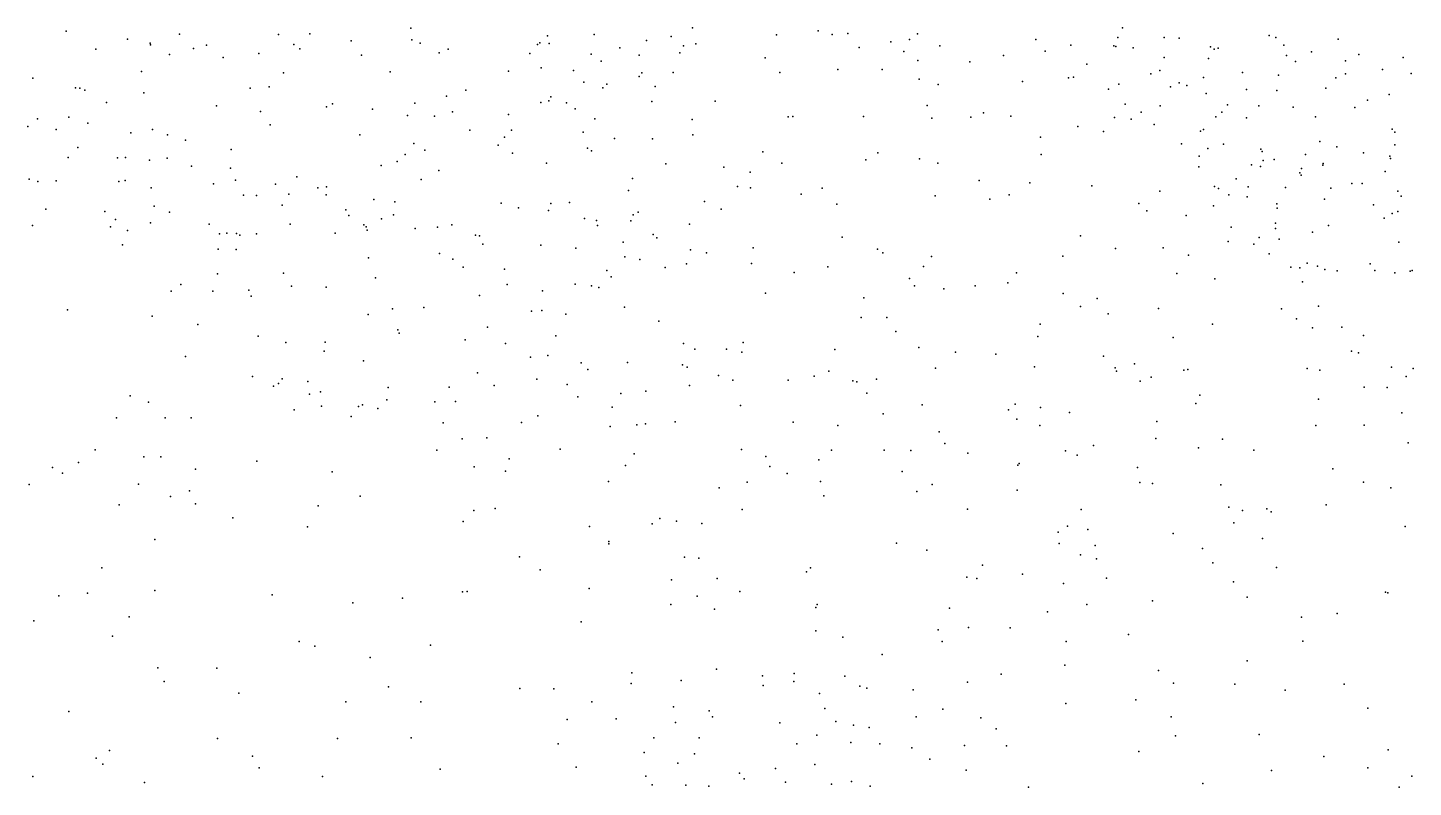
# Model space of a CAD drawing. Header units: metres. Extents: x -25 to 25, y -27.8 to 27.8.
# Drawn here: x -12.578 to -11.032, y 1.711 to 2.558 of the extents above; entities that cross this region are included whole.
import ezdxf

# ---------------------------------------------------------------- set-up
doc = ezdxf.new("R2010")
doc.units = ezdxf.units.M

msp = doc.modelspace()

# ---------------------------------------------------------------- linework, layer by layer
for p in [(-12.5351, 2.5543, 15.3769), (-12.263, 2.5511, -3.3105), (-12.1503, 2.5577, 1.7566), (-11.8362, 2.5579, 20.2529), (-11.6957, 2.5546, -0.7661), (-11.6627, 2.5516, -6.8367), (-11.5849, 2.5511, 13.5977), (-11.3563, 2.5581, 23.0337), (-12.4664, 2.5454, 20.4811), (-12.4412, 2.5409, -4.9676), (-12.4409, 2.539, 18.1437), (-12.4085, 2.5508, 14.874), (-12.3784, 2.5386, 20.4582), (-12.2982, 2.5505, 17.1449), (-12.281, 2.5394, 20.4602), (-12.2171, 2.5434, -4.512), (-12.1494, 2.5446, 14.402), (-12.1401, 2.5408, 17.0363), (-12.0089, 2.5395, -4.4812), (-12.0063, 2.5414, 8.6694), (-11.9979, 2.5491, 19.5432), (-11.9962, 2.5404, 16.9771), (-11.9458, 2.5505, 20.3471), (-11.9173, 2.5357, 18.3651), (-11.8873, 2.5438, 18.47), (-11.8599, 2.5482, 19.7799), (-11.846, 2.5379, 19.87), (-11.8323, 2.5401, -4.4546), (-11.7424, 2.5502, -7.055), (-11.6802, 2.5505, 2.2945), (-11.6501, 2.536, 9.4414), (-11.6146, 2.5424, 23.5686), (-11.594, 2.5448, -7.9477), (-11.5602, 2.5379, 8.3949), (-11.4529, 2.5448, 23.9682), (-11.414, 2.5385, 23.2429), (-11.3661, 2.5377, -8.1791), (-11.3636, 2.537, 23.9364), (-11.3613, 2.5472, 2.481), (-11.3099, 2.5473, 22.9172), (-11.2932, 2.5465, 21.1792), (-11.258, 2.5369, 22.8513), (-11.1926, 2.5495, 20.9549), (-11.1852, 2.5471, 22.7168), (-11.1762, 2.5385, 23.9435), (-11.1155, 2.5453, 17.2063), (-12.5018, 2.5343, 19.2945), (-12.4197, 2.5281, -3.5098), (-12.3929, 2.5348, -4.5664), (-12.3597, 2.5249, 17.2214), (-12.32, 2.5294, 14.6768), (-12.2742, 2.5346, 19.34), (-12.2053, 2.5273, 17.0883), (-12.1189, 2.5301, 20.3863), (-12.1088, 2.5341, 8.8357), (-12.0177, 2.5292, 2.0044), (-11.9492, 2.5285, 0.9428), (-11.9379, 2.5206, -2.8914), (-11.8955, 2.5276, 20.1805), (-11.8502, 2.5302, 20.0386), (-11.7551, 2.5244, -7.2698), (-11.6002, 2.5314, 23.6716), (-11.5845, 2.5215, 23.7961), (-11.4889, 2.5271, 23.8685), (-11.4426, 2.5319, 18.1953), (-11.3445, 2.5355, -2.2548), (-11.3098, 2.525, 21.3722), (-11.2603, 2.5236, 23.885), (-11.2541, 2.5342, 21.8235), (-11.2494, 2.5352, 13.598), (-11.1733, 2.527, 21.9367), (-11.1633, 2.5205, 17.9267), (-11.1454, 2.5311, -0.8997), (-11.1075, 2.5211, 20.8851), (-11.0925, 2.5283, 8.6527), (-11.0432, 2.5249, 1.5689), (-12.4509, 2.5091, 15.9436), (-12.2923, 2.5078, 18.269), (-12.1733, 2.5089, 19.4383), (-12.0413, 2.5097, 20.2767), (-12.0048, 2.5133, 14.2974), (-11.9688, 2.5105, 9.366), (-11.8928, 2.5078, 19.9471), (-11.8577, 2.5083, 12.6799), (-11.7385, 2.5083, 13.9961), (-11.6738, 2.5113, 21.1532), (-11.6245, 2.5116, 16.9498), (-11.5268, 2.52, 23.592), (-11.3962, 2.5174, 23.848), (-11.3248, 2.5065, -6.1584), (-11.3145, 2.5103, 21.4956), (-11.2225, 2.5081, -8.0421), (-11.1822, 2.505, 23.8325), (-11.1073, 2.5068, -7.8991), (-11.066, 2.5115, 22.0531), (-11.0341, 2.5069, 6.7872), (-12.5722, 2.5017, -5.3493), (-12.5244, 2.491, 20.3253), (-12.5198, 2.4908, 15.7615), (-12.3296, 2.4905, -0.3903), (-12.3086, 2.492, 20.3496), (-11.9572, 2.4975, 20.0562), (-11.9363, 2.491, 16.9741), (-11.9318, 2.495, 16.7977), (-11.8955, 2.5035, 19.8587), (-11.8777, 2.4924, 18.2324), (-11.5832, 2.5006, 13.8826), (-11.5619, 2.4949, -7.689), (-11.468, 2.4982, -6.4923), (-11.4165, 2.5022, -6.3056), (-11.4109, 2.5031, 23.7166), (-11.3719, 2.4894, 17.0416), (-11.3603, 2.4952, -7.8757), (-11.3029, 2.492, 22.9854), (-11.2931, 2.4967, 13.7624), (-11.2845, 2.4935, 17.1024), (-11.266, 2.5024, 21.7375), (-11.1293, 2.4905, 1.4014), (-11.1184, 2.5023, 22.6441), (-12.5142, 2.4885, 17.4675), (-12.4898, 2.4747, 19.3657), (-12.4482, 2.4856, -4.3657), (-12.1458, 2.474, 20.2148), (-12.1106, 2.4819, 12.7706), (-12.0889, 2.4886, 18.341), (-12.0052, 2.4747, 19.7022), (-11.9964, 2.4764, 19.3867), (-11.9943, 2.481, 4.9926), (-11.9767, 2.4744, 19.8965), (-11.8814, 2.4759, 8.3742), (-11.8108, 2.4763, -0.6811), (-11.2631, 2.4848, 21.2365), (-11.2178, 2.4892, 12.3471), (-11.1842, 2.4881, 21.0351), (-11.0829, 2.4772, 17.7532), (-11.0586, 2.4836, 23.843), (-12.532, 2.4583, 17.9483), (-12.3674, 2.4709, 20.2893), (-12.318, 2.4646, -3.623), (-12.2445, 2.47, 17.1448), (-12.2377, 2.4731, 20.2698), (-12.1933, 2.4672, 18.291), (-12.1542, 2.4601, 17.0884), (-12.124, 2.4594, -3.4189), (-12.1039, 2.4644, 19.5809), (-12.0415, 2.4614, 20.0419), (-11.967, 2.4677, 18.8823), (-11.7293, 2.4585, 5.0505), (-11.7242, 2.4589, -4.3159), (-11.6451, 2.459, 18.2745), (-11.5744, 2.4712, -7.2816), (-11.5257, 2.4584, -7.4831), (-11.5114, 2.4632, 18.2037), (-11.481, 2.4593, 7.2706), (-11.3533, 2.4729, 23.4924), (-11.3353, 2.464, 23.1925), (-11.3142, 2.471, 23.5915), (-11.2523, 2.4588, -4.1468), (-11.2454, 2.4638, -6.2868), (-11.239, 2.472, 23.6747), (-11.2043, 2.4709, 21.1171), (-11.1658, 2.4693, 9.3753), (-11.141, 2.4585, 17.8461), (-11.0972, 2.4691, -7.5043), (-12.5779, 2.4479, -4.703), (-12.5669, 2.4566, 19.4213), (-12.546, 2.4446, 17.5674), (-12.5107, 2.4517, -0.846), (-12.4385, 2.4447, -4.077), (-12.3072, 2.4497, 19.4354), (-12.0844, 2.4439, 16.4083), (-12.0381, 2.4439, -3.287), (-11.9451, 2.4565, 17.1408), (-11.8366, 2.4556, 18.3307), (-11.5689, 2.4573, -2.1654), (-11.4061, 2.4478, -6.9988), (-11.3652, 2.4579, -7.6222), (-11.3467, 2.4562, 18.0912), (-11.3208, 2.4501, 23.3518), (-11.2659, 2.4445, 23.5176), (-11.2179, 2.4577, 5.1341), (-11.0555, 2.4448, 21.999), (-12.4629, 2.4409, 17.4142), (-12.4221, 2.4384, -1.2073), (-12.4018, 2.4327, 17.3303), (-12.2072, 2.4384, 20.1673), (-12.1471, 2.4288, 20.0756), (-12.046, 2.4359, 19.7893), (-11.9582, 2.4414, 16.6369), (-11.9231, 2.4344, 0.7624), (-11.8809, 2.4343, -4.3182), (-11.8357, 2.4384, 2.1623), (-11.4477, 2.4361, 0.9373), (-11.3773, 2.4422, 12.459), (-11.2904, 2.4286, -7.4423), (-11.2692, 2.4427, 21.4081), (-11.2434, 2.4281, 17.9598), (-11.1362, 2.4313, 21.8852), (-11.0524, 2.4275, 22.5954), (-11.0523, 2.4414, 13.7334), (-12.5328, 2.4133, 15.2153), (-12.5218, 2.4245, 20.1747), (-12.4778, 2.413, -1.3999), (-12.4687, 2.4134, 0.3214), (-12.4222, 2.4127, 18.0638), (-12.351, 2.4221, -0.9553), (-12.1567, 2.4168, 19.6278), (-12.1348, 2.4214, 9.4159), (-12.0529, 2.4271, 19.8773), (-12.0371, 2.4181, 7.6212), (-11.9531, 2.4236, 18.31), (-11.9487, 2.4207, -2.5092), (-11.7576, 2.4196, 17.0004), (-11.6294, 2.4185, -0.8507), (-11.4471, 2.4167, 21.2862), (-11.2708, 2.4149, -7.1853), (-11.2609, 2.4235, -6.6994), (-11.2019, 2.4225, -6.4972), (-11.2004, 2.4199, 17.2629), (-11.152, 2.4166, 22.7327), (-11.1172, 2.4253, 23.6786), (-11.0873, 2.4186, -7.207), (-11.0581, 2.4146, 5.1505), (-11.0574, 2.4123, 20.9394), (-12.442, 2.4102, 0.0474), (-12.395, 2.4036, 16.0829), (-12.3516, 2.4014, -0.149), (-12.1836, 2.4045, -0.3298), (-12.1657, 2.4088, 14.563), (-12.119, 2.3986, 19.8116), (-11.999, 2.4068, 8.474), (-11.866, 2.4061, 17.7218), (-11.8013, 2.4025, 20.5232), (-11.7716, 2.3971, 0.7576), (-11.7363, 2.407, -2.1268), (-11.6427, 2.4107, 17.0079), (-11.5829, 2.4117, 18.2073), (-11.5625, 2.4069, 14.0502), (-11.2711, 2.4029, 23.2639), (-11.2122, 2.4051, 21.3421), (-11.2022, 2.4031, 21.2205), (-11.1992, 2.4099, 23.5733), (-11.1871, 2.4111, 13.8467), (-11.1567, 2.401, -1.9523), (-11.1327, 2.4046, -6.8056), (-11.1322, 2.4067, -7.0382), (-11.0631, 2.3978, -6.5948), (-12.5762, 2.389, 19.5434), (-12.5667, 2.3864, 15.4063), (-12.5462, 2.3872, 7.2294), (-12.4764, 2.3866, 19.4889), (-12.469, 2.3876, 0.5028), (-12.3706, 2.3839, 19.5229), (-12.3462, 2.3881, 20.1101), (-12.3015, 2.3837, 14.738), (-12.2775, 2.3917, -1.1473), (-12.139, 2.3886, 19.9286), (-11.9032, 2.39, 19.5814), (-11.786, 2.381, 20.7498), (-11.5164, 2.3875, 2.3707), (-11.4598, 2.3849, 8.5344), (-11.3904, 2.3815, -4.086), (-11.2293, 2.3896, 21.4899), (-11.1584, 2.396, 17.3428), (-11.1568, 2.3936, 21.7694), (-11.1004, 2.3842, 21.0242), (-11.0888, 2.3841, 22.666), (-12.4401, 2.3795, -0.6357), (-12.337, 2.3711, 17.3214), (-12.3226, 2.3708, 18.1283), (-12.2867, 2.3723, 9.2113), (-12.254, 2.3796, 0.539), (-12.245, 2.3716, -3.9198), (-12.2446, 2.3804, 19.6154), (-12.1918, 2.3665, 19.7833), (-11.9075, 2.3766, 1.8711), (-11.7713, 2.3793, 20.1821), (-11.7149, 2.3722, 20.965), (-11.6913, 2.3789, 12.6314), (-11.5654, 2.3704, 21.16), (-11.5044, 2.3669, 18.1233), (-11.4829, 2.3717, 17.0852), (-11.3147, 2.3757, 2.4894), (-11.2537, 2.3808, 23.1091), (-11.2492, 2.3786, 23.3603), (-11.2377, 2.3718, 17.8798), (-11.217, 2.3694, 1.2629), (-11.2161, 2.3805, 21.3741), (-11.1744, 2.3797, 22.8328), (-11.1309, 2.3668, 21.1026), (-11.1238, 2.3792, 17.5882), (-11.0492, 2.3758, 2.5939), (-11.0453, 2.3702, -3.9394), (-12.5577, 2.3555, 19.6441), (-12.492, 2.353, 17.8355), (-12.4367, 2.3589, 17.4922), (-12.4196, 2.3524, 14.9197), (-12.2938, 2.3601, 20.0154), (-12.2229, 2.3548, 19.8751), (-12.1681, 2.364, -4.0941), (-12.0497, 2.3623, -2.6296), (-12.0304, 2.3572, -2.9624), (-11.9968, 2.3543, 1.6108), (-11.9943, 2.3621, 17.0861), (-11.9735, 2.363, 19.1661), (-11.8968, 2.3523, 17.0695), (-11.8226, 2.3643, 18.2582), (-11.8042, 2.3558, 17.0536), (-11.6749, 2.3612, -4.1384), (-11.3381, 2.3618, 17.1865), (-11.3292, 2.3537, 17.9783), (-11.2547, 2.3592, 1.0981), (-11.1842, 2.3617, 21.6626), (-11.1836, 2.3567, 21.2885), (-11.0763, 2.3606, 21.882), (-11.0554, 2.3509, 13.1954), (-11.049, 2.3529, 1.7023), (-12.5724, 2.3374, 19.78), (-12.4857, 2.3359, 17.7155), (-12.4798, 2.3442, 17.6221), (-12.4408, 2.3403, 19.9772), (-12.3753, 2.3389, 19.6621), (-12.2849, 2.3388, 19.693), (-12.2195, 2.3485, -0.0663), (-12.2028, 2.338, 0.2015), (-12.2002, 2.3359, 12.7768), (-12.183, 2.3447, -1.0024), (-12.1699, 2.3493, 0.3713), (-12.1208, 2.3355, 18.2204), (-12.1046, 2.3383, -3.7023), (-11.9565, 2.3451, 12.7206), (-11.9432, 2.3431, 17.3196), (-11.9421, 2.3376, 0.5647), (-11.905, 2.3425, -0.7436), (-11.9024, 2.3492, 18.3529), (-11.8393, 2.3388, 7.6261), (-11.2852, 2.3485, 13.9826), (-11.2351, 2.3356, 12.4774), (-11.1854, 2.3401, 21.5621), (-11.1265, 2.3373, 23.5615), (-11.0642, 2.3457, 12.804), (-12.4666, 2.3317, 0.6924), (-12.364, 2.328, 19.8764), (-12.3556, 2.3289, 18.0499), (-12.345, 2.3284, 5.1005), (-12.3412, 2.3267, 19.7685), (-12.3227, 2.3283, 0.8053), (-12.2348, 2.3289, 9.5045), (-12.199, 2.3321, -0.8203), (-12.1457, 2.3342, 17.1959), (-12.0784, 2.3268, 17.1451), (-12.0737, 2.3258, -2.4807), (-11.8798, 2.3275, -4.1014), (-11.876, 2.3238, 18.0765), (-11.6692, 2.3243, 14.2177), (-11.4031, 2.3259, 7.0807), (-11.2384, 2.3197, 17.3476), (-11.2038, 2.3241, 17.7371), (-11.1855, 2.3339, 17.4648), (-11.1814, 2.322, 17.6112), (-11.1441, 2.3301, 9.2819), (-12.4722, 2.3159, 19.7487), (-12.3654, 2.311, 17.4418), (-12.3454, 2.3107, 9.0362), (-12.1183, 2.3061, 8.5722), (-12.0702, 2.3166, -3.8959), (-12.0055, 2.3155, 18.228), (-11.9661, 2.3123, -3.6276), (-11.9135, 2.3189, -3.4509), (-11.8385, 2.3102, 5.1168), (-11.8203, 2.3069, 19.6841), (-11.7685, 2.3124, 19.8895), (-11.6296, 2.3111, -1.914), (-11.6238, 2.307, 18.149), (-11.364, 2.3118, -3.9253), (-11.311, 2.3126, 17.9012), (-11.2825, 2.3043, 8.6798), (-11.2099, 2.3166, 23.2119), (-11.1928, 2.3058, 23.0282), (-11.0478, 2.3188, 21.0314), (-12.1977, 2.3014, 17.2687), (-12.1035, 2.2997, 1.3804), (-12.0919, 2.2909, 0.0761), (-12.0458, 2.2887, 0.2628), (-11.9117, 2.3025, 9.644), (-11.895, 2.2996, 16.8883), (-11.8665, 2.2907, 17.8971), (-11.8427, 2.2945, 17.1048), (-11.7701, 2.2949, -3.9386), (-11.6852, 2.2914, 7.4546), (-11.5782, 2.2916, -3.8892), (-11.5695, 2.303, 17.1171), (-11.4228, 2.3033, 17.172), (-11.1686, 2.2909, 23.384), (-11.1585, 2.2902, 21.4022), (-11.1501, 2.2954, 1.5955), (-11.1387, 2.292, 8.7375), (-11.1305, 2.2884, 13.9246), (-11.08, 2.2947, 21.761), (-12.366, 2.2836, 9.4096), (-12.2926, 2.2844, 1.0411), (-12.19, 2.2789, 16.3425), (-11.9318, 2.2871, 8.3434), (-11.9268, 2.2802, 17.1373), (-11.7225, 2.2848, 18.1633), (-11.5938, 2.2784, 9.5118), (-11.4841, 2.2736, 18.0315), (-11.4747, 2.2846, -1.8386), (-11.2957, 2.2839, 21.2525), (-11.2532, 2.2778, 6.9145), (-11.1554, 2.2747, 22.9004), (-11.1169, 2.2869, 21.2039), (-11.0746, 2.2872, 21.2642), (-11.0525, 2.2845, 22.6738), (-11.0352, 2.2865, 13.5731), (-11.0331, 2.2872, 21.8421), (-12.4177, 2.2641, 17.6722), (-12.4072, 2.2716, 17.5668), (-12.3712, 2.2643, -1.6199), (-12.3313, 2.2653, 7.261), (-12.3287, 2.2585, 16.2332), (-12.2834, 2.2699, 18.0673), (-12.2447, 2.2685, -1.517), (-12.0739, 2.2593, 17.2136), (-12.043, 2.2717, -0.3522), (-12.0035, 2.2647, -1.0759), (-11.9669, 2.2721, 18.8242), (-11.9489, 2.2702, 18.6188), (-11.9405, 2.2681, -3.2164), (-11.7547, 2.262, 17.1324), (-11.5885, 2.2701, 2.272), (-11.5555, 2.2669, -1.0309), (-11.5206, 2.27, -3.7206), (-11.4223, 2.2614, 2.4035), (-12.5335, 2.2434, 0.8448), (-12.1708, 2.2445, -2.9261), (-12.1358, 2.2461, -2.3348), (-12.0158, 2.2419, -2.0852), (-12.0042, 2.2425, 14.5226), (-11.9119, 2.2464, 17.4887), (-11.645, 2.2567, 0.6487), (-11.4033, 2.2469, 17.2647), (-11.3846, 2.2558, 12.5603), (-11.316, 2.2449, 17.815), (-11.179, 2.2443, -0.9871), (-11.1376, 2.2475, 13.277), (-12.4391, 2.2362, 12.7783), (-12.388, 2.2271, 17.8003), (-12.1981, 2.238, 17.3324), (-11.9775, 2.2385, 18.1581), (-11.8735, 2.2306, 19.4066), (-11.6478, 2.2349, -3.6098), (-11.6193, 2.2346, 18.0851), (-11.448, 2.2273, 17.9444), (-11.3722, 2.2388, -1.065), (-11.2558, 2.2274, 12.648), (-11.1621, 2.2334, 23.1179), (-12.3206, 2.214, 17.9165), (-12.1648, 2.2209, 5.16), (-12.1634, 2.2174, 14.6656), (-12.0649, 2.2239, 9.7319), (-11.9887, 2.2142, 17.2326), (-11.6092, 2.2191, -1.7514), (-11.4506, 2.2135, 21.1227), (-11.2998, 2.2125, 17.6081), (-11.1442, 2.2232, 22.9951), (-11.1117, 2.2238, 21.4306), (-11.0875, 2.2148, 21.5588), (-12.2898, 2.2067, -2.7331), (-12.247, 2.1971, 18.0033), (-12.2459, 2.2072, 17.4338), (-12.0897, 2.2098, 18.1035), (-12.0447, 2.2059, -0.1814), (-11.8463, 2.2058, 18.1213), (-11.8335, 2.1996, 14.4182), (-11.7982, 2.1996, -1.2127), (-11.7812, 2.1962, -1.7649), (-11.7797, 2.2067, 1.9497), (-11.6771, 2.1991, 20.6466), (-11.5837, 2.2013, 20.9298), (-11.5425, 2.196, 17.9821), (-11.1009, 2.1972, 22.8935), (-11.0928, 2.1955, 23.3659), (-12.402, 2.1912, 5.1862), (-12.2032, 2.1864, -3.0812), (-12.0167, 2.1906, 12.7312), (-11.9977, 2.1922, 16.4799), (-11.9604, 2.1843, -1.4059), (-11.9085, 2.1847, 18.3945), (-11.8473, 2.1821, 16.7301), (-11.4975, 2.1937, 8.611), (-11.3775, 2.1916, 17.3956), (-11.343, 2.1831, 9.339), (-12.3271, 2.1688, 8.8302), (-12.2941, 2.1664, 17.5818), (-12.0761, 2.1731, -1.9271), (-12.0097, 2.1659, 17.3012), (-11.9529, 2.1769, 18.0829), (-11.8422, 2.1795, 12.6779), (-11.8069, 2.1699, 5.1946), (-11.791, 2.1647, 18.0557), (-11.7295, 2.1648, 17.2568), (-11.7002, 2.1694, 8.4806), (-11.6841, 2.1749, 18.039), (-11.6309, 2.166, 17.2602), (-11.5651, 2.1783, 7.2338), (-11.4543, 2.1797, 17.3271), (-11.3646, 2.1787, 17.4876), (-11.3631, 2.1749, 17.6761), (-11.3244, 2.1683, 1.0121), (-11.2877, 2.1759, 2.4872), (-11.2833, 2.1769, 13.0089), (-11.1504, 2.1778, 13.4532), (-11.1361, 2.1759, 2.5733), (-11.056, 2.1795, 21.3744), (-11.0398, 2.1691, 22.796), (-11.0318, 2.1779, 21.2403), (-12.3038, 2.1582, 17.794), (-12.2981, 2.1612, 17.6812), (-12.2654, 2.1634, 12.762), (-12.2636, 2.1491, -2.2881), (-12.2513, 2.1518, 17.8688), (-12.1756, 2.1568, 17.4482), (-12.1078, 2.1569, 8.5155), (-12.0573, 2.1589, 7.4255), (-11.9758, 2.16, -1.6912), (-11.9159, 2.1498, 1.4686), (-11.8883, 2.1526, -3.4134), (-11.8393, 2.1589, 17.263), (-11.6571, 2.1642, 20.3537), (-11.6527, 2.1629, -1.2489), (-11.6414, 2.1504, 0.5304), (-11.3367, 2.1636, 5.2674), (-11.0865, 2.1572, 23.0224), (-11.0608, 2.1565, -1.6178), (-12.4636, 2.1474, -1.8013), (-12.4432, 2.1402, 9.8511), (-12.2499, 2.1359, 14.7802), (-12.2089, 2.1354, 17.5403), (-12.2044, 2.1374, -1.7714), (-12.1771, 2.1428, 1.1019), (-12.1235, 2.1405, -3.2541), (-12.1005, 2.1409, 18.009), (-11.9639, 2.1462, 0.0157), (-11.9257, 2.1346, 9.7589), (-11.7827, 2.1366, -1.4359), (-11.5798, 2.1374, 17.909), (-11.476, 2.1382, 17.4081), (-11.4479, 2.1345, 17.7535), (-11.2746, 2.1389, -1.1737), (-11.2698, 2.148, 13.222), (-11.1374, 2.1435, 13.6954), (-12.479, 2.123, -0.3435), (-12.4246, 2.123, -2.7456), (-12.3954, 2.1229, -2.9713), (-12.2804, 2.1317, 9.9271), (-12.2168, 2.1244, 17.6618), (-12.1873, 2.1333, 7.3384), (-12.0088, 2.1252, 18.0129), (-11.8555, 2.1183, 16.9084), (-11.6233, 2.1272, 20.1277), (-11.4835, 2.1317, 0.6234), (-11.4741, 2.1212, -1.5773), (-11.4156, 2.1287, 17.5322), (-11.3181, 2.1186, 21.0716), (-11.0446, 2.1285, 23.2728), (-12.1144, 2.1172, 17.9275), (-12.0268, 2.1177, 17.398), (-11.928, 2.1132, 17.3483), (-11.8983, 2.115, 7.4927), (-11.8886, 2.1162, 17.5879), (-11.7238, 2.118, 17.9412), (-11.6738, 2.1142, 5.2512), (-11.5607, 2.1072, 2.2793), (-11.4485, 2.1141, 17.6125), (-11.1406, 2.1143, 21.0924), (-11.0867, 2.1146, 8.9021), (-12.093, 2.0994, 17.5065), (-12.0655, 2.1006, 9.8684), (-11.9836, 2.088, 17.9012), (-11.7816, 2.0874, 17.3749), (-11.5546, 2.094, 17.7511), (-11.3888, 2.0918, -1.2772), (-11.3189, 2.0998, 0.7631), (-11.2716, 2.0893, 13.3737), (-11.2448, 2.0989, 6.8855), (-11.0376, 2.0948, 23.1614), (-12.5212, 2.0731, 5.2748), (-12.5026, 2.087, 9.2736), (-12.4484, 2.0793, -2.5324), (-12.4295, 2.0793, 14.9881), (-12.3222, 2.0743, -3.1647), (-12.1215, 2.0867, 17.7135), (-12.0407, 2.077, 5.2326), (-11.901, 2.0828, 19.2355), (-11.7542, 2.0798, 17.8478), (-11.695, 2.0759, 0.3813), (-11.6811, 2.0867, 17.3965), (-11.6224, 2.0867, 12.6534), (-11.5924, 2.0865, 17.465), (-11.5288, 2.0835, 20.7545), (-11.4717, 2.072, 5.3094), (-11.4197, 2.0859, 2.3945), (-11.4068, 2.0811, 12.774), (-11.2099, 2.0866, -1.5553), (-12.5502, 2.0674, 0.7979), (-12.5391, 2.0609, 16.0276), (-12.3907, 2.0654, 16.2404), (-12.2381, 2.0624, 5.255), (-12.0797, 2.0683, 17.792), (-12.0447, 2.0634, 17.5951), (-11.911, 2.0698, 17.2937), (-11.7499, 2.0684, 1.7872), (-11.7306, 2.0607, 17.5134), (-11.6023, 2.0631, 17.5798), (-11.4729, 2.07, -3.6012), (-11.3395, 2.0675, 1.4343), (-11.1217, 2.0658, 5.2847), (-12.5761, 2.0483, 10.3334), (-12.4541, 2.0487, 9.0316), (-12.3975, 2.0412, 7.2015), (-11.93, 2.0519, 17.7535), (-11.8062, 2.0448, 0.1851), (-11.7751, 2.051, 17.7152), (-11.6932, 2.0519, 17.606), (-11.5688, 2.0486, 20.2881), (-11.4738, 2.0421, 14.2139), (-11.337, 2.0508, -1.4464), (-11.3228, 2.0494, 14.0641), (-11.2467, 2.0482, 13.9254), (-11.0874, 2.051, -1.1782), (-11.0569, 2.0449, 6.7387), (-12.4759, 2.0256, -3.1579), (-12.4186, 2.035, -2.1571), (-12.3906, 2.0268, 0.8432), (-12.2068, 2.0353, 0.9864), (-11.6894, 2.0358, 9.5965), (-11.5857, 2.0408, 8.625), (-11.1292, 2.0257, -1.4164), (-12.3492, 2.0111, 12.7342), (-12.2539, 2.0247, -0.2958), (-12.0801, 2.0193, 1.0878), (-12.0563, 2.0215, -0.1989), (-11.8726, 2.0105, 18.2635), (-11.7808, 2.0205, 1.5872), (-11.5291, 2.0209, 20.4764), (-11.4024, 2.0204, 0.522), (-11.2376, 2.0232, 0.654), (-11.2222, 2.0194, -5.6889), (-11.1952, 2.0212, 2.5453), (-11.1905, 2.0178, 1.7442), (-12.2657, 2.0013, -3.3413), (-12.092, 2.0071, 10.0019), (-11.9511, 2.0017, 18.8738), (-11.881, 2.0047, 1.3501), (-11.8541, 2.0077, 5.2626), (-11.8258, 2.0049, 17.8319), (-11.428, 1.9952, 13.1676), (-11.4176, 2.0019, 7.0328), (-11.3948, 1.9982, 8.7671), (-11.2321, 2.0056, -5.5161), (-11.0408, 2.0017, 1.8867), (-12.4359, 1.9869, 10.3817), (-11.9293, 1.9848, 18.715), (-11.9293, 1.9822, 19.0649), (-11.6085, 1.9829, 14.2812), (-11.427, 1.9826, -5.5552), (-11.3868, 1.9805, 13.9401), (-11.2998, 1.9938, 0.9817), (-11.2002, 1.9881, 9.0667), (-12.0293, 1.9677, 8.4725), (-11.8451, 1.9674, 9.7966), (-11.829, 1.9661, 12.6787), (-11.5747, 1.975, 0.3778), (-11.4031, 1.9699, 13.3416), (-11.3854, 1.9654, -5.9606), (-11.2671, 1.9769, 8.8698), (-12.4953, 1.9555, 10.5333), (-12.0062, 1.9533, 16.4949), (-11.7088, 1.9509, 14.4942), (-11.7045, 1.9555, 19.5753), (-11.5124, 1.9586, -5.813), (-11.4679, 1.9485, -5.4029), (-11.2553, 1.9612, 20.8476), (-11.1844, 1.9557, -5.2898), (-11.8594, 1.9422, 14.6071), (-11.8085, 1.9435, 18.0224), (-11.5298, 1.9452, 19.8091), (-11.5187, 1.9437, 12.832), (-11.4221, 1.9381, 20.3294), (-11.3742, 1.9438, 13.5032), (-11.2324, 1.94, -6.0827), (-12.543, 1.9244, 9.1284), (-12.5112, 1.9273, 16.1231), (-12.4362, 1.9301, -3.356), (-12.305, 1.9253, 8.7551), (-12.1596, 1.9216, 7.3675), (-12.0929, 1.9285, 12.7254), (-12.0875, 1.9291, -3.5339), (-11.9515, 1.9325, 9.9227), (-11.8308, 1.924, 17.6866), (-11.7834, 1.9289, 1.4505), (-11.3227, 1.9188, 2.461), (-11.2173, 1.9226, 0.822), (-11.0627, 1.9284, 2.6215), (-11.0602, 1.9276, -6.1027), (-12.2152, 1.9165, 10.2674), (-11.8601, 1.9144, 18.3948), (-11.8114, 1.9092, 7.3872), (-11.6986, 1.9113, 16.7526), (-11.6971, 1.9145, 2.0307), (-11.5493, 1.9103, 14.0896), (-11.4401, 1.9063, 13.7773), (-11.3959, 1.9144, 1.403), (-11.1169, 1.9045, 20.7184), (-12.5711, 1.8965, 12.6631), (-12.4647, 1.9007, 8.9709), (-11.9602, 1.8953, 7.4294), (-11.5621, 1.8864, 5.3397), (-11.5282, 1.8888, -5.2139), (-11.4817, 1.8886, 9.342), (-11.1567, 1.9004, 0.4545), (-12.4833, 1.8791, 10.8289), (-12.275, 1.8733, 14.8947), (-11.6986, 1.885, 8.5906), (-11.6682, 1.8781, 9.6001), (-11.5576, 1.8733, 12.9991), (-11.4192, 1.8734, -6.1267), (-11.3496, 1.8812, -5.0879), (-11.1552, 1.8737, 6.8143), (-12.2577, 1.868, -0.175), (-12.1286, 1.869, 14.798), (-11.6243, 1.8588, 2.2194), (-12.4328, 1.8437, 0.6699), (-12.3669, 1.8435, 7.2558), (-12.1959, 1.8553, 0.8016), (-11.8094, 1.8424, -3.6996), (-11.4206, 1.8468, -3.689), (-11.316, 1.8408, 1.6254), (-11.2171, 1.8518, 20.3218), (-12.4255, 1.8288, 16.2294), (-11.9046, 1.8263, 8.4403), (-11.9037, 1.8382, 19.1161), (-11.8489, 1.8297, 17.394), (-11.7579, 1.8348, 17.9094), (-11.7229, 1.8288, -5.372), (-11.7227, 1.8377, -5.7324), (-11.6661, 1.8345, 1.7347), (-11.5292, 1.828, 13.3857), (-11.4915, 1.8367, -4.9603), (-11.2994, 1.8269, 6.9223), (-11.2311, 1.8255, 20.0198), (-11.109, 1.8258, -4.964), (-12.3423, 1.8158, 10.7739), (-12.1752, 1.8226, 10.3972), (-12.0288, 1.821, -0.0329), (-11.9909, 1.8205, 5.3091), (-11.7573, 1.824, 14.6387), (-11.6945, 1.8152, 7.2863), (-11.6493, 1.8233, 12.7733), (-11.6417, 1.8212, -6.0184), (-11.5897, 1.8195, 13.8648), (-11.1746, 1.819, 2.5489), (-12.5321, 1.795, 11.0088), (-12.2229, 1.806, 5.3259), (-12.1391, 1.8059, 8.5127), (-11.9484, 1.8058, 10.0336), (-11.8573, 1.8005, 18.6203), (-11.8175, 1.796, -5.5173), (-11.6883, 1.7985, 1.3667), (-11.5566, 1.7979, 13.7091), (-11.4195, 1.8039, 1.1667), (-11.3415, 1.8081, -4.863), (-11.0826, 1.799, 20.1595), (-11.976, 1.7861, -3.7638), (-11.9213, 1.7868, 14.7327), (-11.8551, 1.783, -5.122), (-11.8136, 1.7891, 17.2261), (-11.7386, 1.7826, 1.2192), (-11.6762, 1.7841, 1.9159), (-11.6564, 1.7798, 14.5072), (-11.5867, 1.7893, 13.2036), (-11.5144, 1.788, -4.7082), (-11.3018, 1.7891, 19.8774), (-12.3661, 1.7652, 8.8271), (-12.2322, 1.7651, -3.6912), (-12.1502, 1.7657, 16.4495), (-11.8791, 1.7656, 18.7954), (-11.8286, 1.7656, 12.6731), (-11.6973, 1.7686, 14.2371), (-11.639, 1.7774, 19.5612), (-11.4973, 1.776, 7.0992), (-11.2971, 1.7681, 5.3645), (-11.2039, 1.7694, 0.801), (-12.4868, 1.7515, -3.5697), (-11.9861, 1.7591, 0.8455), (-11.8902, 1.7494, -4.811), (-11.834, 1.7478, 1.0092), (-11.7196, 1.7591, -4.6503), (-11.6594, 1.7607, -3.7663), (-11.6269, 1.7592, 1.5983), (-11.5915, 1.7545, 16.6351), (-11.5326, 1.7572, 8.9362), (-11.4857, 1.7568, 2.3442), (-11.338, 1.7507, -4.6811), (-11.0597, 1.7523, -6.395), (-12.5017, 1.743, 5.4186), (-12.4941, 1.7365, 15.1877), (-12.3269, 1.7454, 12.6871), (-12.3195, 1.7323, -0.0939), (-11.9658, 1.7331, -5.5057), (-11.8525, 1.7374, -3.849), (-11.7434, 1.7317, 18.2909), (-11.6995, 1.7359, 8.7347), (-11.5713, 1.7419, 9.3519), (-11.1315, 1.7451, 16.2442), (-11.0824, 1.7322, 1.8733), (-12.5723, 1.7226, 7.2612), (-12.2488, 1.7228, 10.6458), (-12.1176, 1.7307, 0.6911), (-11.8881, 1.7229, -5.8138), (-11.7837, 1.7264, 9.7802), (-11.7786, 1.7202, 18.4608), (-11.7323, 1.7164, 14.0379), (-11.6588, 1.7169, -6.1537), (-11.5306, 1.7296, 1.3171), (-11.1899, 1.7294, -4.73), (-11.0335, 1.723, 5.3102), (-12.4474, 1.7159, 0.5313), (-11.8811, 1.7134, 0.1554), (-11.8436, 1.7128, 19.2035), (-11.8179, 1.712, 7.4246), (-11.6811, 1.7139, 17.9813), (-11.6378, 1.7118, 9.5491), (-11.4611, 1.7106, 0.3391), (-11.2667, 1.715, -6.4048), (-11.0477, 1.7108, 15.5112)]:
    msp.add_point(p)

doc.saveas('drawing.dxf')
